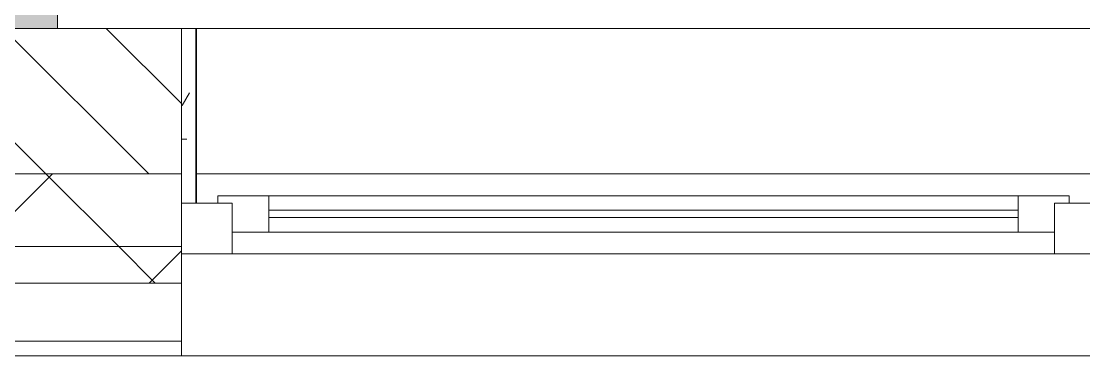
# Model space of a CAD drawing. Header units: millimetres. Extents: x -249154 to 415037, y -45458 to 354837.
# Drawn here: x 81845 to 83305, y 82486 to 82946 of the extents above; entities that cross this region are included whole.
import ezdxf

# ---------------------------------------------------------------- set-up
doc = ezdxf.new("R2010")
doc.units = ezdxf.units.MM
for name, color, linetype, lineweight in [('A-GLAZ', 7, 'Continuous', 9), ('A-GLAZ-1', 7, 'Continuous', 5), ('A-WALL', 7, 'Continuous', 5), ('I-WALL', 7, 'Continuous', 5)]:
    doc.layers.add(name, color=color, linetype=linetype, lineweight=lineweight)
doc.layers.add('A-WALL-1', color=9, linetype='Continuous', lineweight=5, true_color=0x808080)
doc.layers.add('A-WALL-FNSH-1', color=9, linetype='Continuous', lineweight=5, true_color=0x808080)
pattern_1 = [(45, (0, 0), (-141.42136, 141.42136), []), (135, (0, 0), (-141.42136, -141.42136), [])]

# ---------------------------------------------------------------- blocks, each defined once
blk = doc.blocks.new('120_Окно_СКБ_2Ст - 120_Окно_СКБ_2Ст 2100х2500 _мал створка СЛЕВА_-19967351-Объем проектирования 1 этажа')
at = {"layer": 'A-GLAZ'}
for p, q in [((-220, -5), (-150, -5)), ((-150, -5), (-150, -75)), ((980, -75), (980, -5)), ((980, -5), (1050, -5)), ((1050, -5), (1050, -75)), ((980, -35), (-150, -35)), ((-150, -35), (-150, -75)), ((-100, -85), (-100, -35)), ((930, -85), (930, -35)), ((980, -75), (980, -35)), ((-150, -75), (-220, -75)), ((-150, -75), (-170, -75)), ((-170, -75), (-170, -85)), ((-170, -85), (1000, -85)), ((1000, -85), (-170, -85)), ((1050, -75), (980, -75)), ((1000, -75), (980, -75)), ((1000, -85), (1000, -75))]:
    blk.add_line(p, q, dxfattribs=at)
at = {"layer": 'A-GLAZ-1'}
for p, q in [((1050, -5), (-1050, -5)), ((-100, -55), (930, -55)), ((930, -65), (-100, -65)), ((-200, -75), (-170, -75)), ((1000, -75), (1030, -75))]:
    blk.add_line(p, q, dxfattribs=at)
blk = doc.blocks.new('1floor')
at = {"layer": 'A-WALL'}
h = blk.add_hatch(dxfattribs=at)
h.set_pattern_fill('FP_2', color=256, style=0, pattern_type=2)
h.set_pattern_definition([(135, (0, 0), (-70.71068, -70.71068), [])])
h.paths.add_polyline_path([(79000.5, 3550), (79180.5, 3550), (79180.5, 3750), (77980, 3750), (77980, 3550), (78073.6, 3550)])
h.paths.add_polyline_path([(82000, 3550), (82000, 3750), (80850, 3750), (80850, 3550), (81168.2, 3550)])
h.paths.add_polyline_path([(80080.5, 3550), (80350, 3550), (80350, 3750), (80080.5, 3750), (80080.5, 3702.7)])
h.paths.add_polyline_path([(84100, 3550), (84200, 3550), (84200, 3750), (84100, 3750), (84100, 3554.3)])
h.paths.add_polyline_path([(77042.1, 3550), (77080, 3550), (77080, 3750), (75980, 3750), (75980, 3550), (76010.5, 3550)])
h = blk.add_hatch(dxfattribs=at)
h.set_pattern_fill('FP_24', color=256, style=0, pattern_type=2)
h.set_pattern_definition(pattern_1)
h.paths.add_polyline_path([(84697.5, 3450), (84800, 3450), (84800, 3550), (84100, 3550), (84100, 3450), (84590, 3450)])
h.paths.add_polyline_path([(80350, 3450), (82000, 3450), (82000, 3550), (80080.5, 3550), (80080.5, 3450), (80136.7, 3450)])
h.paths.add_polyline_path([(79100.5, 3450), (79180.5, 3450), (79180.5, 3550), (77980, 3550), (77980, 3450), (79000.5, 3450)])
h.paths.add_polyline_path([(75880, 3450), (77080, 3450), (77080, 3550), (75858, 3550), (75858, 3450)])
h = blk.add_hatch(dxfattribs=at)
h.set_pattern_fill('FP_24', color=256, style=0, pattern_type=2)
h.set_pattern_definition(pattern_1)
h.paths.add_polyline_path([(84696.2, 3400), (84850, 3400), (84850, 3450), (84100, 3450), (84100, 3400), (84590, 3400)])
h.paths.add_polyline_path([(82000, 3400), (82000, 3450), (80080.5, 3450), (80080.5, 3400), (81730, 3400)])
h.paths.add_polyline_path([(79180.5, 3400), (79180.5, 3450), (77980, 3450), (77980, 3400), (79105.1, 3400)])
h.paths.add_polyline_path([(77080, 3400), (77080, 3450), (75858, 3450), (75858, 3400), (77042.1, 3400)])
at = {"layer": 'I-WALL'}
h = blk.add_hatch(dxfattribs=at)
h.set_pattern_fill('FP_41', color=256, style=0, pattern_type=2)
h.set_pattern_definition([(135, (0, 0), (-150.8683, -150.8683), [213.36, -35.56, 7.112, -35.56]), (135, (0, 150.77), (-150.8683, -150.8683), []), (50, (0, 0), (255.05767, -22.3145), [26.67, -293.37]), (355, (0, 0), (-49.3404, 267.4791), [21.336, -234.696]), (100.451, (21.25, -1.86), (205.7195, 245.16356), [22.666, -249.326]), (46.184, (0, 71.12), (379.511, -58.86), [40.005, -440.055]), (96.636, (31.63, 66.2), (332.3634, 346.3991), [33.999, -373.989]), (351.184, (0, 71.12), (332.3669, 346.3953), [32.004, -352.044]), (21, (35.56, 53.34), (212.26017, -143.1711), [26.67, -293.37]), (326, (35.56, 53.34), (86.5224, 257.8632), [21.336, -234.696]), (71.451, (53.25, 41.4), (298.78395, 114.6901), [22.666, -249.326]), (37.5, (0, 0), (4.32385, 118.37751), [6.706, -225.146, 6.706, -231.546, -235.585]), (37.5, (0, 0), (4.32385, 118.37751), [-470.103, 6.706, -228.879]), (7.5, (0, 0), (93.54758, 140.2533), [6.706, -129.134, 6.706, -219.812, -89.789]), (7.5, (0, 0), (93.54758, 140.2533), [-362.356, 6.706, -83.083]), (327.5, (-79.3, 0), (189.82734, -8.02019), [6.706, -82.194, 6.706, -270.662, -368.046]), (327.5, (-79.3, 0), (189.82734, -8.02019), [-366.268, 6.706, -361.34]), (317.5, (-114.86, 0), (207.38114, 35.59764), [6.706, -108.864, 6.706, -177.495, -261.366]), (317.5, (-114.86, 0), (207.38114, 35.59764), [-299.771, 6.706, -254.66])])
h.paths.add_polyline_path([(81730, 3750), (81830, 3750), (81830, 9100), (81730, 9100), (81730, 3770)])
h = blk.add_hatch(dxfattribs=at)
h.set_pattern_fill('FP_191', color=256, style=0, pattern_type=2)
h.set_pattern_definition([(0, (0, 0), (243.84, 60.96), [20.117, -162.763, 20.117, -162.763, -975.36]), (0, (0, 0), (243.84, 60.96), [-365.76, 20.117, -345.643, 20.117, -162.763, -426.72]), (0, (0, 0), (243.84, 60.96), [-914.4, 20.117, -101.803, 20.117, -284.683]), (120, (91.44, 30.48), (-174.71291, 180.691634), [20.117, -162.763, 20.117, -162.763, -975.36]), (120, (91.44, 30.48), (-174.71291, 180.691634), [-365.76, 20.117, -345.643, 20.117, -162.763, -426.72]), (120, (91.44, 30.48), (-174.71291, 180.691634), [-914.4, 20.117, -101.803, 20.117, -284.683]), (240, (121.92, 152.4), (-69.12709, -241.651634), [20.117, -162.763, 20.117, -162.763, -975.36]), (240, (121.92, 152.4), (-69.12709, -241.651634), [-365.76, 20.117, -345.643, 20.117, -162.763, -426.72]), (240, (121.92, 152.4), (-69.12709, -241.651634), [-914.4, 20.117, -101.803, 20.117, -284.683])])
h.paths.add_polyline_path([(82000, 3510), (82020, 3510), (82020, 3750), (82000, 3750), (82000, 3550)])
at = {"layer": 'A-WALL'}
for p, q in [((80850, 3750), (84200, 3750)), ((82000, 3550), (80850, 3550)), ((80080.5, 3450), (82000, 3450)), ((80080.5, 3400), (82000, 3400)), ((80080.5, 3320), (82000, 3320)), ((84100, 3300), (82000, 3300))]:
    blk.add_line(p, q, dxfattribs=at)
at = {"layer": 'A-WALL-1'}
for p, q in [((81830, 9200), (81830, 3750)), ((82000, 3750), (82000, 3320)), ((82020, 3510), (82020, 3750)), ((82000, 3510), (82020, 3510))]:
    blk.add_line(p, q, dxfattribs=at)
at = {"layer": 'A-WALL-FNSH-1'}
for p, q in [((82021, 3510), (82021, 3750)), ((82020, 3510), (82021, 3510)), ((82000, 3300), (82000, 3320)), ((80080.5, 3300), (82000, 3300))]:
    blk.add_line(p, q, dxfattribs=at)
at = {"layer": 'I-WALL'}
blk.add_line((84080, 3550), (82020, 3550), dxfattribs=at)
at = {"layer": 'A-GLAZ', "color": 3, "rotation": 180}
blk.add_blockref('120_Окно_СКБ_2Ст - 120_Окно_СКБ_2Ст 2100х2500 _мал створка СЛЕВА_-19967351-Объем проектирования 1 этажа', (83050, 3435), dxfattribs=at)

msp = doc.modelspace()

# ---------------------------------------------------------------- block references
msp.add_blockref('1floor', (64.7, 79186.1))

doc.saveas('drawing.dxf')
